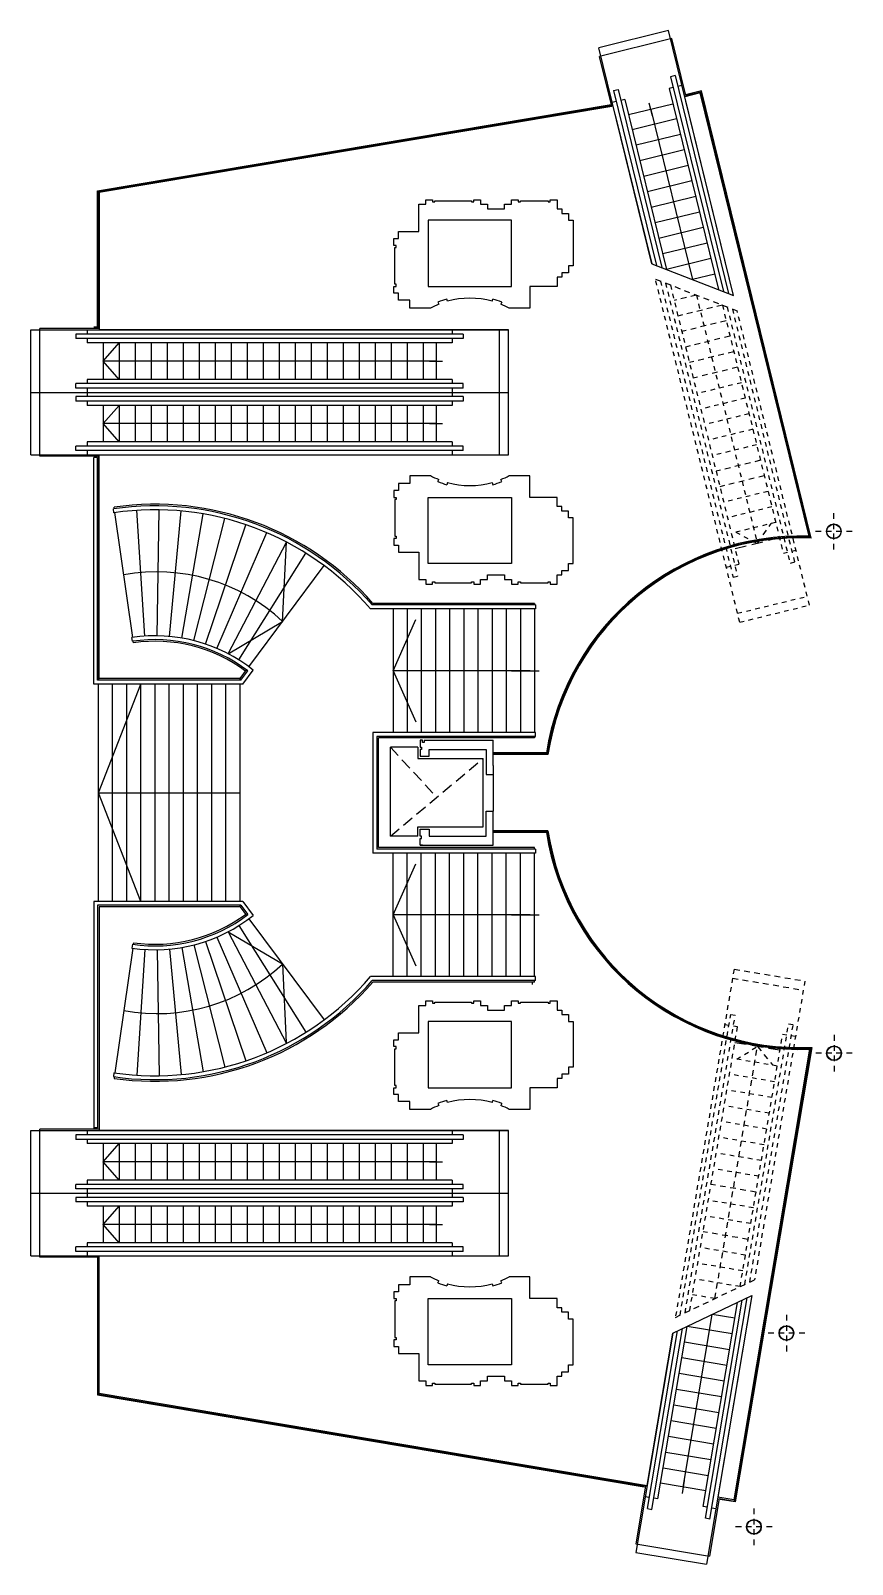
# Model space of a CAD drawing. Header units: metres. Extents: x -115 to 125, y -166 to 0.
# Drawn here: x -38.43 to -20.45, y -101.11 to -67.52 of the extents above; entities that cross this region are included whole.
import ezdxf

# ---------------------------------------------------------------- set-up
doc = ezdxf.new("R2010")
doc.units = ezdxf.units.M
doc.linetypes.add('HIDDEN', pattern=[0.375, 0.25, -0.125])
doc.linetypes.add('HIDDEN2', pattern=[0.1875, 0.125, -0.0625])
for name, color, linetype in [('01', 1, 'CONTINUOUS'), ('015', 15, 'CONTINUOUS'), ('02', 2, 'CONTINUOUS'), ('BARANDA', 1, 'CONTINUOUS'), ('EDIFICIOS', 4, 'CONTINUOUS'), ('ESCALERA', 4, 'CONTINUOUS')]:
    doc.layers.add(name, color=color, linetype=linetype)

msp = doc.modelspace()

# ---------------------------------------------------------------- linework, layer by layer
at = {"layer": '01', "color": 8, "linetype": 'HIDDEN2', "ltscale": 0.3}
for p, q in [((-22.911, -80.473), (-24.754, -72.961)), ((-24.648, -73.002), (-23.057, -79.49)), ((-24.535, -73.046), (-22.96, -79.466)), ((-24.429, -73.087), (-22.929, -79.206)), ((-23.86, -73.308), (-22.526, -78.747)), ((-23.291, -73.529), (-21.957, -78.968)), ((-23.186, -73.57), (-21.809, -79.184)), ((-23.072, -73.614), (-21.712, -79.16)), ((-21.386, -80.099), (-22.967, -73.655)), ((-22.874, -75.228), (-23.846, -75.467)), ((-22.791, -75.568), (-23.762, -75.807)), ((-22.708, -75.908), (-23.679, -76.147)), ((-22.624, -76.248), (-23.596, -76.486)), ((-22.541, -76.588), (-23.512, -76.826)), ((-22.291, -77.608), (-23.262, -77.846)), ((-22.208, -77.948), (-23.179, -78.186)), ((-22.124, -78.288), (-23.095, -78.526)), ((-22.998, -78.502), (-22.526, -78.747)), ((-22.959, -80.279), (-21.434, -79.905)), ((-22.911, -80.473), (-21.386, -80.099)), ((-23.036, -88.073), (-24.319, -95.7)), ((-21.487, -88.333), (-22.589, -94.877)), ((-24.217, -95.651), (-23.109, -89.064)), ((-24.107, -95.599), (-23.01, -89.081)), ((-24.005, -95.551), (-22.96, -89.338)), ((-22.801, -94.978), (-21.842, -89.278)), ((-22.691, -94.925), (-21.743, -89.294)), ((-22.903, -95.026), (-21.973, -89.504)), ((-22.977, -90.045), (-22.525, -89.766)), ((-22.09, -90.194), (-23.076, -90.028)), ((-22.148, -90.539), (-23.134, -90.373)), ((-22.206, -90.884), (-23.192, -90.718)), ((-22.264, -91.23), (-23.25, -91.064)), ((-22.322, -91.575), (-23.308, -91.409)), ((-22.38, -91.92), (-23.366, -91.754)), ((-22.438, -92.265), (-23.424, -92.099)), ((-22.496, -92.61), (-23.482, -92.444)), ((-22.612, -93.3), (-23.599, -93.135)), ((-22.671, -93.646), (-23.657, -93.48)), ((-22.787, -94.336), (-23.773, -94.17)), ((-22.845, -94.681), (-23.831, -94.515)), ((-22.903, -95.026), (-23.889, -94.86)), ((-23.454, -95.288), (-23.947, -95.205))]:
    msp.add_line(p, q, dxfattribs=at)
at = {"layer": '01', "color": 8, "linetype": 'HIDDEN2'}
for p, q in [((-24.754, -72.961), (-22.967, -73.655)), ((-23.86, -73.308), (-24.346, -73.427)), ((-23.291, -73.529), (-24.263, -73.767)), ((-23.208, -73.869), (-24.179, -74.107)), ((-23.125, -74.209), (-24.096, -74.447)), ((-23.041, -74.549), (-24.012, -74.787)), ((-22.958, -74.889), (-23.929, -75.127)), ((-22.458, -76.928), (-23.429, -77.166)), ((-22.374, -77.268), (-23.345, -77.506)), ((-20.852, -78.884), (-20.852, -78.084)), ((-22.526, -78.747), (-22.221, -78.312)), ((-20.452, -78.484), (-21.252, -78.484)), ((-21.681, -78.9), (-21.77, -78.922)), ((-23.116, -79.252), (-23.205, -79.274)), ((-22.929, -79.206), (-23.018, -79.228)), ((-21.868, -78.946), (-21.957, -78.968)), ((-21.712, -79.16), (-21.809, -79.184)), ((-23.057, -79.49), (-22.96, -79.466)), ((-23.069, -88.27), (-21.521, -88.531)), ((-23.036, -88.073), (-21.487, -88.333)), ((-23.149, -89.306), (-23.241, -89.291)), ((-23.109, -89.064), (-23.01, -89.081)), ((-22.96, -89.338), (-23.051, -89.323)), ((-21.743, -89.294), (-21.842, -89.278)), ((-21.882, -89.519), (-21.973, -89.504)), ((-21.692, -89.551), (-21.784, -89.536)), ((-20.848, -89.514), (-20.848, -90.314)), ((-23.454, -95.288), (-22.525, -89.766)), ((-22.525, -89.766), (-22.188, -90.178)), ((-20.448, -89.914), (-21.248, -89.914)), ((-22.554, -92.955), (-23.54, -92.789)), ((-22.729, -93.991), (-23.715, -93.825)), ((-24.319, -95.7), (-22.589, -94.877)), ((-21.889, -95.644), (-21.889, -96.444)), ((-21.489, -96.044), (-22.289, -96.044)), ((-22.601, -99.888), (-22.601, -100.688)), ((-22.201, -100.288), (-23.001, -100.288))]:
    msp.add_line(p, q, dxfattribs=at)
at = {"layer": '01', "color": 8, "linetype": 'HIDDEN'}
for p, q in [((-22.041, -78.628), (-23.012, -78.866)), ((-30.557, -83.209), (-29.542, -84.309)), ((-30.557, -85.159), (-28.528, -83.459)), ((-22.032, -89.849), (-23.018, -89.683))]:
    msp.add_line(p, q, dxfattribs=at)
at = {"layer": '01', "color": 8}
for p, q in [((-29.957, -83.209), (-30.557, -83.209)), ((-30.557, -85.159), (-30.557, -83.209)), ((-29.957, -83.209), (-29.957, -83.459)), ((-29.957, -83.459), (-28.667, -83.459)), ((-29.907, -83.459), (-28.528, -83.459)), ((-28.528, -84.959), (-28.528, -83.459)), ((-28.307, -83.809), (-28.307, -84.609)), ((-29.957, -84.959), (-28.528, -84.959)), ((-29.957, -85.159), (-29.957, -84.959)), ((-29.957, -85.159), (-30.557, -85.159)), ((-36.964, -94.379), (-36.964, -97.394)), ((-36.946, -94.379), (-36.946, -97.379)), ((-22.647, -95.222), (-23.638, -101.108)), ((-24.377, -96.045), (-25.186, -100.848)), ((-24.97, -99.395), (-25.182, -100.658)), ((-23.362, -99.666), (-23.575, -100.929)), ((-23.362, -99.666), (-23.027, -99.722)), ((-23.012, -99.742), (-23.338, -99.688)), ((-25.182, -100.658), (-23.575, -100.929)), ((-25.186, -100.848), (-23.638, -101.108))]:
    msp.add_line(p, q, dxfattribs=at)
at = {"layer": '01', "color": 8, "linetype": 'Continuous'}
for p, q in [((-27.399, -82.974), (-27.399, -83.009)), ((-27.499, -86.883), (-30.499, -86.883)), ((-27.903, -86.883), (-27.303, -86.883)), ((-27.449, -88.406), (-27.449, -88.356))]:
    msp.add_line(p, q, dxfattribs=at)
at = {"layer": '015', "color": 8}
for p, q in [((-36.964, -74.011), (-37.049, -74.011)), ((-36.964, -91.551), (-37.049, -91.551)), ((-22.647, -95.222), (-23.389, -99.641)), ((-24.939, -99.38), (-24.377, -96.045))]:
    msp.add_line(p, q, dxfattribs=at)
at = {"layer": '02', "color": 8}
for p, q in [((-24.837, -72.621), (-23.05, -73.315)), ((-29.857, -83.059), (-29.907, -83.059)), ((-29.907, -83.059), (-29.907, -83.209)), ((-29.907, -83.209), (-29.877, -83.209)), ((-29.877, -83.259), (-29.907, -83.259)), ((-29.907, -83.259), (-29.907, -83.409)), ((-29.877, -83.209), (-29.877, -83.259)), ((-29.857, -83.109), (-29.857, -83.059)), ((-29.817, -83.109), (-29.857, -83.109)), ((-29.817, -83.059), (-28.307, -83.059)), ((-29.817, -83.059), (-29.817, -83.109)), ((-29.708, -83.259), (-28.457, -83.259)), ((-29.708, -83.409), (-29.708, -83.259)), ((-28.457, -83.259), (-28.457, -83.609)), ((-28.307, -83.609), (-28.307, -83.059)), ((-29.907, -83.409), (-29.708, -83.409)), ((-28.457, -83.609), (-28.457, -83.809)), ((-28.307, -83.609), (-28.307, -83.809)), ((-28.457, -83.809), (-28.307, -83.809)), ((-28.457, -84.609), (-28.307, -84.609)), ((-28.457, -85.159), (-28.457, -84.609)), ((-28.307, -85.359), (-28.307, -84.609)), ((-29.907, -85.159), (-29.907, -85.009)), ((-29.907, -85.009), (-29.708, -85.009)), ((-29.877, -85.159), (-29.907, -85.159)), ((-29.907, -85.359), (-29.907, -85.209)), ((-29.907, -85.209), (-29.877, -85.209)), ((-29.877, -85.209), (-29.877, -85.159)), ((-29.708, -85.009), (-29.708, -85.109)), ((-29.708, -85.109), (-29.708, -85.159)), ((-29.708, -85.159), (-28.457, -85.159)), ((-29.907, -85.359), (-28.307, -85.359)), ((-29.857, -85.359), (-29.907, -85.359))]:
    msp.add_line(p, q, dxfattribs=at)
at = {"layer": '02', "color": 8, "linetype": 'Continuous'}
for p, q in [((-36.946, -76.839), (-36.946, -81.709)), ((-36.926, -81.709), (-36.926, -76.809)), ((-27.399, -80.061), (-27.399, -80.096)), ((-36.177, -80.923), (-36.182, -80.889)), ((-33.846, -81.709), (-33.704, -81.518)), ((-36.946, -81.694), (-36.946, -81.744)), ((-36.946, -81.744), (-36.946, -81.709)), ((-36.946, -86.589), (-36.946, -81.829)), ((-33.846, -81.709), (-36.926, -81.709)), ((-33.846, -81.709), (-33.846, -81.744)), ((-33.846, -81.744), (-33.846, -81.709)), ((-36.926, -86.709), (-36.926, -91.609)), ((-33.846, -86.709), (-36.926, -86.709)), ((-33.846, -86.709), (-33.846, -86.674)), ((-33.846, -86.709), (-33.704, -86.9)), ((-36.177, -87.494), (-36.182, -87.529)), ((-27.399, -88.356), (-27.399, -88.321)), ((-36.598, -90.429), (-36.603, -90.464))]:
    msp.add_line(p, q, dxfattribs=at)
at = {"layer": '02', "color": 8}
for centre, radius in [((-20.852, -78.484), 0.162), ((-20.852, -78.484), 0.155), ((-20.848, -89.914), 0.162), ((-20.848, -89.914), 0.155), ((-21.889, -96.044), 0.162), ((-21.889, -96.044), 0.155), ((-22.601, -100.288), 0.162), ((-22.601, -100.288), 0.155)]:
    msp.add_circle(centre, radius, dxfattribs=at)
at = {"layer": '02', "color": 8, "linetype": 'Continuous'}
for start, end in [(53.3508, 98.1587), (-98.1587, -53.3508)]:
    msp.add_arc((-35.706, -84.209), 3.319, start, end, dxfattribs=at)
at = {"layer": 'BARANDA', "color": 8, "linetype": 'Continuous'}
for p, q in [((-23.748, -68.834), (-24.096, -68.919)), ((-24.091, -68.936), (-23.761, -68.855)), ((-23.761, -68.855), (-21.368, -78.613)), ((-21.345, -78.632), (-23.748, -68.834)), ((-36.964, -71.023), (-25.722, -69.131)), ((-36.946, -71.038), (-25.718, -69.149)), ((-36.964, -74.011), (-36.964, -71.023)), ((-36.946, -74.039), (-36.946, -71.038)), ((-37.049, -81.829), (-37.049, -76.866)), ((-36.964, -76.866), (-37.049, -76.866)), ((-36.964, -81.744), (-36.964, -76.866)), ((-36.606, -78.075), (-36.618, -77.991)), ((-27.379, -80.181), (-30.994, -80.181)), ((-27.379, -80.096), (-30.955, -80.096)), ((-27.379, -80.096), (-27.379, -80.181)), ((-36.202, -80.892), (-36.214, -80.807)), ((-33.828, -81.744), (-33.676, -81.539)), ((-33.786, -81.829), (-33.558, -81.523)), ((-33.786, -81.829), (-37.049, -81.829)), ((-33.828, -81.744), (-36.964, -81.744)), ((-30.939, -82.889), (-30.939, -85.529)), ((-27.379, -82.889), (-30.939, -82.889)), ((-27.379, -82.974), (-27.379, -82.889)), ((-30.854, -82.974), (-30.854, -85.444)), ((-27.379, -82.974), (-30.854, -82.974)), ((-27.124, -83.356), (-28.307, -83.356)), ((-27.109, -83.374), (-28.307, -83.374)), ((-27.109, -85.044), (-28.307, -85.044)), ((-27.124, -85.062), (-28.307, -85.062)), ((-27.379, -85.529), (-30.939, -85.529)), ((-27.379, -85.444), (-30.854, -85.444)), ((-27.399, -88.236), (-27.399, -85.529)), ((-27.379, -85.444), (-27.379, -85.529)), ((-37.049, -86.589), (-37.049, -91.579)), ((-33.786, -86.589), (-37.049, -86.589)), ((-33.786, -86.589), (-33.558, -86.895)), ((-36.964, -86.674), (-36.964, -91.551)), ((-33.828, -86.674), (-36.964, -86.674)), ((-33.828, -86.674), (-33.676, -86.879)), ((-36.202, -87.526), (-36.214, -87.61)), ((-27.379, -88.236), (-30.994, -88.236)), ((-27.379, -88.321), (-30.955, -88.321)), ((-27.379, -88.321), (-27.379, -88.236)), ((-23.027, -99.722), (-21.358, -89.804)), ((-21.337, -89.785), (-23.012, -99.742)), ((-36.606, -90.342), (-36.618, -90.426)), ((-36.964, -97.394), (-25, -99.408)), ((-36.946, -97.379), (-24.97, -99.395))]:
    msp.add_line(p, q, dxfattribs=at)
for centre, radius, start, end in [((-35.706, -84.209), 6.284, 40.8764, 98.3411), ((-35.706, -84.209), 6.199, 40.5184, 98.3436), ((-21.589, -84.209), 5.6, 87.7339, 171.2407), ((-21.589, -84.209), 5.582, 87.4909, 171.3974), ((-35.706, -84.209), 3.439, 51.3511, 98.4919), ((-35.706, -84.209), 3.354, 52.7527, 98.5004), ((-21.589, -84.209), 5.6, -171.2407, -87.6302), ((-21.589, -84.209), 5.582, -171.3974, -87.4047), ((-35.706, -84.209), 3.439, -98.4919, -51.3511), ((-35.706, -84.209), 3.354, -98.5004, -52.7527), ((-35.706, -84.209), 6.284, -98.3411, -40.8764), ((-35.706, -84.209), 6.199, -98.3436, -40.5184)]:
    msp.add_arc(centre, radius, start, end, dxfattribs=at)
at = {"layer": 'EDIFICIOS', "color": 8}
for p, q in [((-36.926, -71.055), (-25.713, -69.168)), ((-23.776, -68.879), (-24.116, -68.963)), ((-21.394, -78.592), (-23.776, -68.879)), ((-36.926, -71.055), (-36.926, -74.069)), ((-29.932, -71.319), (-29.782, -71.319)), ((-29.932, -71.919), (-29.932, -71.319)), ((-29.782, -71.219), (-29.632, -71.219)), ((-29.782, -71.319), (-29.782, -71.219)), ((-29.632, -71.219), (-29.632, -71.269)), ((-29.632, -71.269), (-29.582, -71.269)), ((-29.582, -71.269), (-29.582, -71.244)), ((-29.582, -71.244), (-28.782, -71.244)), ((-28.782, -71.244), (-28.782, -71.269)), ((-28.782, -71.269), (-28.732, -71.269)), ((-28.732, -71.219), (-28.582, -71.219)), ((-28.732, -71.269), (-28.732, -71.219)), ((-28.582, -71.219), (-28.582, -71.319)), ((-28.582, -71.319), (-28.432, -71.319)), ((-28.432, -71.319), (-28.432, -71.419)), ((-28.432, -71.419), (-28.057, -71.419)), ((-28.057, -71.419), (-28.057, -71.319)), ((-28.057, -71.319), (-27.907, -71.319)), ((-27.907, -71.219), (-27.757, -71.219)), ((-27.907, -71.319), (-27.907, -71.219)), ((-27.757, -71.219), (-27.757, -71.269)), ((-27.757, -71.269), (-27.707, -71.269)), ((-27.707, -71.244), (-27.107, -71.244)), ((-27.707, -71.269), (-27.707, -71.244)), ((-27.107, -71.244), (-27.107, -71.269)), ((-27.107, -71.269), (-27.057, -71.269)), ((-27.057, -71.219), (-26.907, -71.219)), ((-27.057, -71.269), (-27.057, -71.219)), ((-26.907, -71.219), (-26.907, -71.419)), ((-26.907, -71.219), (-26.907, -71.419)), ((-26.907, -71.419), (-26.807, -71.419)), ((-26.907, -71.419), (-26.807, -71.419)), ((-26.807, -71.419), (-26.807, -71.519)), ((-26.807, -71.419), (-26.807, -71.519)), ((-26.807, -71.519), (-26.657, -71.519)), ((-26.807, -71.519), (-26.657, -71.519)), ((-26.657, -71.519), (-26.657, -71.669)), ((-26.657, -71.519), (-26.657, -71.669)), ((-27.907, -71.669), (-29.732, -71.669)), ((-29.732, -71.669), (-29.732, -73.119)), ((-27.907, -73.119), (-27.907, -71.669)), ((-26.657, -71.669), (-26.557, -71.669)), ((-26.657, -71.669), (-26.557, -71.669)), ((-26.557, -71.669), (-26.557, -72.669)), ((-26.557, -71.669), (-26.557, -72.669)), ((-30.482, -72.069), (-30.382, -72.069)), ((-30.482, -72.219), (-30.482, -72.069)), ((-30.432, -72.219), (-30.482, -72.219)), ((-30.432, -72.269), (-30.432, -72.219)), ((-30.382, -71.919), (-29.932, -71.919)), ((-30.382, -72.069), (-30.382, -71.919)), ((-30.457, -73.069), (-30.457, -72.269)), ((-30.457, -72.269), (-30.432, -72.269)), ((-26.657, -72.819), (-26.807, -72.819)), ((-26.657, -72.819), (-26.807, -72.819)), ((-26.807, -72.819), (-26.807, -72.919)), ((-26.807, -72.819), (-26.807, -72.919)), ((-26.657, -72.669), (-26.657, -72.819)), ((-26.657, -72.669), (-26.657, -72.819)), ((-26.557, -72.669), (-26.657, -72.669)), ((-26.557, -72.669), (-26.657, -72.669)), ((-30.482, -73.119), (-30.432, -73.119)), ((-30.482, -73.269), (-30.482, -73.119)), ((-30.432, -73.069), (-30.457, -73.069)), ((-30.432, -73.119), (-30.432, -73.069)), ((-29.732, -73.119), (-27.907, -73.119)), ((-27.507, -73.119), (-27.507, -73.594)), ((-26.907, -73.119), (-27.507, -73.119)), ((-26.907, -73.119), (-27.507, -73.119)), ((-26.907, -72.919), (-26.907, -73.119)), ((-26.907, -72.919), (-26.907, -73.119)), ((-26.807, -72.919), (-26.907, -72.919)), ((-26.807, -72.919), (-26.907, -72.919)), ((-30.382, -73.269), (-30.482, -73.269)), ((-30.382, -73.419), (-30.382, -73.269)), ((-30.127, -73.419), (-30.382, -73.419)), ((-30.127, -73.594), (-30.127, -73.419)), ((-29.515, -73.462), (-29.496, -73.509)), ((-29.306, -73.444), (-29.32, -73.396)), ((-28.328, -73.444), (-28.314, -73.396)), ((-28.119, -73.462), (-28.138, -73.509)), ((-29.677, -73.594), (-30.127, -73.594)), ((-27.507, -73.594), (-27.957, -73.594)), ((-30.382, -77.589), (-30.482, -77.589)), ((-30.482, -77.589), (-30.482, -77.739)), ((-30.127, -77.439), (-30.382, -77.439)), ((-30.382, -77.439), (-30.382, -77.589)), ((-30.127, -77.264), (-30.127, -77.439)), ((-29.677, -77.264), (-30.127, -77.264)), ((-29.515, -77.395), (-29.496, -77.349)), ((-29.306, -77.413), (-29.32, -77.461)), ((-28.328, -77.413), (-28.314, -77.461)), ((-28.119, -77.395), (-28.138, -77.349)), ((-27.507, -77.264), (-27.957, -77.264)), ((-27.507, -77.739), (-27.507, -77.264)), ((-30.482, -77.739), (-30.432, -77.739)), ((-30.432, -77.789), (-30.457, -77.789)), ((-30.457, -77.789), (-30.457, -78.589)), ((-30.432, -77.739), (-30.432, -77.789)), ((-29.732, -79.189), (-29.732, -77.739)), ((-29.732, -77.739), (-27.907, -77.739)), ((-27.907, -77.739), (-27.907, -79.189)), ((-26.907, -77.739), (-27.507, -77.739)), ((-26.907, -77.739), (-27.507, -77.739)), ((-26.907, -77.939), (-26.907, -77.739)), ((-26.907, -77.939), (-26.907, -77.739)), ((-36.598, -77.988), (-36.603, -77.954)), ((-36.194, -80.805), (-36.586, -78.072)), ((-26.807, -77.939), (-26.907, -77.939)), ((-26.807, -77.939), (-26.907, -77.939)), ((-26.807, -78.039), (-26.807, -77.939)), ((-26.807, -78.039), (-26.807, -77.939)), ((-26.657, -78.039), (-26.807, -78.039)), ((-26.657, -78.039), (-26.807, -78.039)), ((-26.657, -78.189), (-26.657, -78.039)), ((-26.657, -78.189), (-26.657, -78.039)), ((-26.557, -78.189), (-26.657, -78.189)), ((-26.557, -78.189), (-26.657, -78.189)), ((-26.557, -79.189), (-26.557, -78.189)), ((-26.557, -79.189), (-26.557, -78.189)), ((-30.457, -78.589), (-30.432, -78.589)), ((-30.432, -78.589), (-30.432, -78.639)), ((-30.432, -78.639), (-30.482, -78.639)), ((-30.482, -78.639), (-30.482, -78.789)), ((-30.482, -78.789), (-30.382, -78.789)), ((-30.382, -78.789), (-30.382, -78.939)), ((-30.382, -78.939), (-29.932, -78.939)), ((-29.932, -78.939), (-29.932, -79.539)), ((-27.907, -79.189), (-29.732, -79.189)), ((-26.657, -79.339), (-26.657, -79.189)), ((-26.657, -79.339), (-26.657, -79.189)), ((-26.657, -79.189), (-26.557, -79.189)), ((-26.657, -79.189), (-26.557, -79.189)), ((-29.932, -79.539), (-29.782, -79.539)), ((-29.782, -79.539), (-29.782, -79.639)), ((-29.632, -79.589), (-29.582, -79.589)), ((-29.632, -79.639), (-29.632, -79.589)), ((-29.582, -79.589), (-29.582, -79.614)), ((-28.782, -79.614), (-28.782, -79.589)), ((-28.782, -79.589), (-28.732, -79.589)), ((-28.732, -79.589), (-28.732, -79.639)), ((-28.582, -79.639), (-28.582, -79.539)), ((-28.582, -79.539), (-28.432, -79.539)), ((-28.432, -79.539), (-28.432, -79.439)), ((-28.432, -79.439), (-28.057, -79.439)), ((-28.057, -79.439), (-28.057, -79.539)), ((-28.057, -79.539), (-27.907, -79.539)), ((-27.907, -79.539), (-27.907, -79.639)), ((-27.757, -79.589), (-27.707, -79.589)), ((-27.757, -79.639), (-27.757, -79.589)), ((-27.707, -79.589), (-27.707, -79.614)), ((-27.107, -79.589), (-27.057, -79.589)), ((-27.107, -79.614), (-27.107, -79.589)), ((-27.057, -79.589), (-27.057, -79.639)), ((-26.907, -79.439), (-26.807, -79.439)), ((-26.907, -79.439), (-26.807, -79.439)), ((-26.907, -79.639), (-26.907, -79.439)), ((-26.907, -79.639), (-26.907, -79.439)), ((-26.807, -79.339), (-26.657, -79.339)), ((-26.807, -79.339), (-26.657, -79.339)), ((-26.807, -79.439), (-26.807, -79.339)), ((-26.807, -79.439), (-26.807, -79.339)), ((-29.782, -79.639), (-29.632, -79.639)), ((-29.582, -79.614), (-28.782, -79.614)), ((-28.732, -79.639), (-28.582, -79.639)), ((-27.907, -79.639), (-27.757, -79.639)), ((-27.707, -79.614), (-27.107, -79.614)), ((-27.057, -79.639), (-26.907, -79.639)), ((-27.399, -80.061), (-30.939, -80.061)), ((-30.819, -85.409), (-30.819, -83.009)), ((-27.399, -83.009), (-30.819, -83.009)), ((-28.753, -83.009), (-30.819, -83.009)), ((-27.141, -83.336), (-28.307, -83.336)), ((-27.141, -85.082), (-28.307, -85.082)), ((-27.399, -85.409), (-30.819, -85.409)), ((-27.399, -85.444), (-27.399, -85.409)), ((-36.194, -87.613), (-36.586, -90.345)), ((-27.399, -88.356), (-30.939, -88.356)), ((-29.932, -88.869), (-29.782, -88.869)), ((-29.932, -89.469), (-29.932, -88.869)), ((-29.782, -88.869), (-29.782, -88.769)), ((-29.782, -88.769), (-29.632, -88.769)), ((-29.632, -88.769), (-29.632, -88.819)), ((-29.632, -88.819), (-29.582, -88.819)), ((-29.582, -88.794), (-28.782, -88.794)), ((-29.582, -88.819), (-29.582, -88.794)), ((-28.782, -88.794), (-28.782, -88.819)), ((-28.782, -88.819), (-28.732, -88.819)), ((-28.732, -88.819), (-28.732, -88.769)), ((-28.732, -88.769), (-28.582, -88.769)), ((-28.582, -88.769), (-28.582, -88.869)), ((-28.582, -88.869), (-28.432, -88.869)), ((-28.432, -88.869), (-28.432, -88.969)), ((-28.432, -88.969), (-28.057, -88.969)), ((-28.057, -88.869), (-27.907, -88.869)), ((-28.057, -88.969), (-28.057, -88.869)), ((-27.907, -88.869), (-27.907, -88.769)), ((-27.907, -88.769), (-27.757, -88.769)), ((-27.757, -88.769), (-27.757, -88.819)), ((-27.757, -88.819), (-27.707, -88.819)), ((-27.707, -88.819), (-27.707, -88.794)), ((-27.707, -88.794), (-27.107, -88.794)), ((-27.107, -88.794), (-27.107, -88.819)), ((-27.107, -88.819), (-27.057, -88.819)), ((-27.057, -88.819), (-27.057, -88.769)), ((-27.057, -88.769), (-26.907, -88.769)), ((-26.907, -88.769), (-26.907, -88.969)), ((-26.907, -88.769), (-26.907, -88.969)), ((-26.907, -88.969), (-26.807, -88.969)), ((-26.907, -88.969), (-26.807, -88.969)), ((-26.807, -88.969), (-26.807, -89.069)), ((-26.807, -88.969), (-26.807, -89.069)), ((-27.907, -89.219), (-29.732, -89.219)), ((-29.732, -89.219), (-29.732, -90.669)), ((-27.907, -90.669), (-27.907, -89.219)), ((-26.807, -89.069), (-26.657, -89.069)), ((-26.807, -89.069), (-26.657, -89.069)), ((-26.657, -89.069), (-26.657, -89.219)), ((-26.657, -89.069), (-26.657, -89.219)), ((-26.657, -89.219), (-26.557, -89.219)), ((-26.657, -89.219), (-26.557, -89.219)), ((-26.557, -89.219), (-26.557, -90.219)), ((-26.557, -89.219), (-26.557, -90.219)), ((-30.482, -89.769), (-30.482, -89.619)), ((-30.482, -89.619), (-30.382, -89.619)), ((-30.382, -89.619), (-30.382, -89.469)), ((-30.382, -89.469), (-29.932, -89.469)), ((-30.432, -89.769), (-30.482, -89.769)), ((-30.457, -89.819), (-30.432, -89.819)), ((-30.457, -90.619), (-30.457, -89.819)), ((-30.432, -89.819), (-30.432, -89.769)), ((-21.382, -89.825), (-23.043, -99.699)), ((-26.557, -90.219), (-26.657, -90.219)), ((-26.557, -90.219), (-26.657, -90.219)), ((-26.657, -90.219), (-26.657, -90.369)), ((-26.657, -90.219), (-26.657, -90.369)), ((-30.482, -90.819), (-30.482, -90.669)), ((-30.482, -90.669), (-30.432, -90.669)), ((-30.432, -90.619), (-30.457, -90.619)), ((-30.432, -90.669), (-30.432, -90.619)), ((-29.732, -90.669), (-27.907, -90.669)), ((-27.507, -90.669), (-27.507, -91.144)), ((-26.907, -90.669), (-27.507, -90.669)), ((-26.907, -90.669), (-27.507, -90.669)), ((-26.807, -90.469), (-26.907, -90.469)), ((-26.807, -90.469), (-26.907, -90.469)), ((-26.907, -90.469), (-26.907, -90.669)), ((-26.907, -90.469), (-26.907, -90.669)), ((-26.657, -90.369), (-26.807, -90.369)), ((-26.807, -90.369), (-26.807, -90.469)), ((-26.657, -90.369), (-26.807, -90.369)), ((-26.807, -90.369), (-26.807, -90.469)), ((-30.382, -90.819), (-30.482, -90.819)), ((-30.382, -90.969), (-30.382, -90.819)), ((-30.127, -90.969), (-30.382, -90.969)), ((-30.127, -91.144), (-30.127, -90.969)), ((-29.515, -91.012), (-29.496, -91.059)), ((-29.306, -90.994), (-29.32, -90.946)), ((-28.328, -90.994), (-28.314, -90.946)), ((-28.119, -91.012), (-28.138, -91.059)), ((-29.677, -91.144), (-30.127, -91.144)), ((-27.507, -91.144), (-27.957, -91.144)), ((-36.926, -97.362), (-36.926, -94.349)), ((-30.382, -94.989), (-30.382, -95.139)), ((-30.127, -94.989), (-30.382, -94.989)), ((-30.127, -94.814), (-30.127, -94.989)), ((-29.677, -94.814), (-30.127, -94.814)), ((-29.515, -94.945), (-29.496, -94.899)), ((-29.306, -94.963), (-29.32, -95.011)), ((-28.328, -94.963), (-28.314, -95.011)), ((-28.119, -94.945), (-28.138, -94.899)), ((-27.507, -94.814), (-27.957, -94.814)), ((-27.507, -95.289), (-27.507, -94.814)), ((-30.482, -95.139), (-30.482, -95.289)), ((-30.382, -95.139), (-30.482, -95.139)), ((-30.482, -95.289), (-30.432, -95.289)), ((-30.457, -95.339), (-30.457, -96.139)), ((-30.432, -95.339), (-30.457, -95.339)), ((-30.432, -95.289), (-30.432, -95.339)), ((-29.732, -96.739), (-29.732, -95.289)), ((-29.732, -95.289), (-27.907, -95.289)), ((-27.907, -95.289), (-27.907, -96.739)), ((-26.907, -95.289), (-27.507, -95.289)), ((-26.907, -95.289), (-27.507, -95.289)), ((-26.907, -95.489), (-26.907, -95.289)), ((-26.907, -95.489), (-26.907, -95.289)), ((-26.807, -95.489), (-26.907, -95.489)), ((-26.807, -95.489), (-26.907, -95.489)), ((-26.807, -95.589), (-26.807, -95.489)), ((-26.807, -95.589), (-26.807, -95.489)), ((-26.657, -95.589), (-26.807, -95.589)), ((-26.657, -95.589), (-26.807, -95.589)), ((-26.657, -95.739), (-26.657, -95.589)), ((-26.657, -95.739), (-26.657, -95.589)), ((-26.557, -95.739), (-26.657, -95.739)), ((-26.557, -95.739), (-26.657, -95.739)), ((-26.557, -96.739), (-26.557, -95.739)), ((-26.557, -96.739), (-26.557, -95.739)), ((-30.482, -96.189), (-30.482, -96.339)), ((-30.432, -96.189), (-30.482, -96.189)), ((-30.482, -96.339), (-30.382, -96.339)), ((-30.457, -96.139), (-30.432, -96.139)), ((-30.432, -96.139), (-30.432, -96.189)), ((-30.382, -96.339), (-30.382, -96.489)), ((-30.382, -96.489), (-29.932, -96.489)), ((-29.932, -96.489), (-29.932, -97.089)), ((-27.907, -96.739), (-29.732, -96.739)), ((-26.657, -96.889), (-26.657, -96.739)), ((-26.657, -96.889), (-26.657, -96.739)), ((-26.657, -96.739), (-26.557, -96.739)), ((-26.657, -96.739), (-26.557, -96.739)), ((-28.432, -96.989), (-28.057, -96.989)), ((-28.432, -97.089), (-28.432, -96.989)), ((-28.057, -96.989), (-28.057, -97.089)), ((-26.907, -97.189), (-26.907, -96.989)), ((-26.907, -97.189), (-26.907, -96.989)), ((-26.907, -96.989), (-26.807, -96.989)), ((-26.907, -96.989), (-26.807, -96.989)), ((-26.807, -96.889), (-26.657, -96.889)), ((-26.807, -96.989), (-26.807, -96.889)), ((-26.807, -96.889), (-26.657, -96.889)), ((-26.807, -96.989), (-26.807, -96.889)), ((-36.926, -97.362), (-24.939, -99.38)), ((-29.932, -97.089), (-29.782, -97.089)), ((-29.782, -97.089), (-29.782, -97.189)), ((-29.782, -97.189), (-29.632, -97.189)), ((-29.632, -97.189), (-29.632, -97.139)), ((-29.632, -97.139), (-29.582, -97.139)), ((-29.582, -97.139), (-29.582, -97.164)), ((-29.582, -97.164), (-28.782, -97.164)), ((-28.782, -97.139), (-28.732, -97.139)), ((-28.782, -97.164), (-28.782, -97.139)), ((-28.732, -97.139), (-28.732, -97.189)), ((-28.732, -97.189), (-28.582, -97.189)), ((-28.582, -97.089), (-28.432, -97.089)), ((-28.582, -97.189), (-28.582, -97.089)), ((-28.057, -97.089), (-27.907, -97.089)), ((-27.907, -97.089), (-27.907, -97.189)), ((-27.907, -97.189), (-27.757, -97.189)), ((-27.757, -97.189), (-27.757, -97.139)), ((-27.757, -97.139), (-27.707, -97.139)), ((-27.707, -97.139), (-27.707, -97.164)), ((-27.707, -97.164), (-27.107, -97.164)), ((-27.107, -97.164), (-27.107, -97.139)), ((-27.107, -97.139), (-27.057, -97.139)), ((-27.057, -97.139), (-27.057, -97.189)), ((-27.057, -97.189), (-26.907, -97.189)), ((-23.043, -99.699), (-23.389, -99.641))]:
    msp.add_line(p, q, dxfattribs=at)
for centre, radius, start, end in [((-28.817, -75.194), 1.817, 111.9386, 118.2577), ((-28.817, -75.194), 1.867, 105.6196, 111.9386), ((-28.817, -75.194), 1.817, 74.3804, 105.6196), ((-28.817, -75.194), 1.867, 68.0614, 74.3804), ((-28.817, -75.194), 1.817, 61.7423, 68.0614), ((-28.817, -75.663), 1.817, -118.2577, -111.9386), ((-28.817, -75.663), 1.867, -111.9386, -105.6196), ((-28.817, -75.663), 1.817, -105.6196, -74.3804), ((-28.817, -75.663), 1.867, -74.3804, -68.0614), ((-28.817, -75.663), 1.817, -68.0614, -61.7423), ((-35.706, -84.209), 6.319, 41.0217, 98.1587), ((-21.589, -84.209), 5.62, 88.0052, 171.0653), ((-21.589, -84.209), 5.62, -171.0653, -87.8822), ((-35.706, -84.209), 6.319, -98.1587, -41.0217), ((-28.817, -92.744), 1.867, 105.6196, 111.9386), ((-28.817, -92.744), 1.817, 74.3804, 105.6196), ((-28.817, -92.744), 1.867, 68.0614, 74.3804), ((-28.817, -92.744), 1.817, 111.9386, 118.2577), ((-28.817, -92.744), 1.817, 61.7423, 68.0614), ((-28.817, -93.213), 1.817, -118.2577, -111.9386), ((-28.817, -93.213), 1.867, -111.9386, -105.6196), ((-28.817, -93.213), 1.817, -105.6196, -74.3804), ((-28.817, -93.213), 1.867, -74.3804, -68.0614), ((-28.817, -93.213), 1.817, -68.0614, -61.7423)]:
    msp.add_arc(centre, radius, start, end, dxfattribs=at)
at = {"layer": 'ESCALERA', "color": 8}
for p, q in [((-24.472, -67.517), (-25.997, -67.891)), ((-23.05, -73.315), (-24.472, -67.517)), ((-24.397, -67.692), (-25.98, -68.08)), ((-24.091, -68.936), (-24.397, -67.692)), ((-24.837, -72.621), (-25.997, -67.891)), ((-25.713, -69.168), (-25.98, -68.08)), ((-24.326, -68.501), (-24.423, -68.525)), ((-24.423, -68.525), (-23.269, -73.23)), ((-24.326, -68.501), (-23.156, -73.274)), ((-25.671, -68.831), (-25.574, -68.807)), ((-25.671, -68.831), (-24.732, -72.662)), ((-25.574, -68.807), (-24.618, -72.706)), ((-24.365, -68.763), (-24.455, -68.785)), ((-24.455, -68.785), (-23.375, -73.189)), ((-24.178, -68.717), (-24.268, -68.739)), ((-25.613, -69.069), (-25.703, -69.091)), ((-25.426, -69.023), (-25.516, -69.045)), ((-25.426, -69.023), (-24.513, -72.747)), ((-24.372, -69.124), (-25.343, -69.363)), ((-24.823, -69.382), (-24.891, -69.105)), ((-23.05, -73.315), (-24.116, -68.963)), ((-25.642, -69.337), (-24.837, -72.621)), ((-24.292, -69.45), (-25.263, -69.688)), ((-24.857, -69.244), (-23.944, -72.968)), ((-24.208, -69.79), (-25.18, -70.028)), ((-24.125, -70.13), (-25.096, -70.368)), ((-24.042, -70.47), (-25.013, -70.708)), ((-23.958, -70.809), (-24.929, -71.048)), ((-23.875, -71.149), (-24.846, -71.388)), ((-23.792, -71.489), (-24.763, -71.727)), ((-23.708, -71.829), (-24.679, -72.067)), ((-23.625, -72.169), (-24.596, -72.407)), ((-23.541, -72.509), (-24.513, -72.747)), ((-24.837, -72.621), (-23.05, -73.315)), ((-23.458, -72.849), (-23.944, -72.968)), ((-38.427, -74.069), (-27.972, -74.069)), ((-38.427, -75.439), (-38.427, -74.069)), ((-38.227, -76.839), (-38.227, -74.039)), ((-36.946, -74.039), (-38.227, -74.039)), ((-38.227, -75.439), (-38.227, -74.069)), ((-28.962, -74.161), (-37.437, -74.161)), ((-37.437, -74.161), (-37.437, -74.261)), ((-37.192, -74.069), (-37.192, -74.161)), ((-27.972, -74.069), (-36.926, -74.069)), ((-29.207, -74.069), (-29.207, -74.161)), ((-28.962, -74.161), (-28.962, -74.261)), ((-28.172, -75.439), (-28.172, -74.069)), ((-27.972, -76.809), (-27.972, -74.069)), ((-27.972, -75.439), (-27.972, -74.069)), ((-28.962, -74.261), (-37.437, -74.261)), ((-37.192, -74.261), (-37.192, -74.354)), ((-29.207, -74.354), (-37.192, -74.354)), ((-36.842, -74.354), (-36.842, -75.154)), ((-36.842, -74.754), (-36.492, -74.354)), ((-36.492, -74.354), (-36.492, -75.154)), ((-36.142, -74.354), (-36.142, -75.154)), ((-35.792, -74.354), (-35.792, -75.154)), ((-35.442, -74.354), (-35.442, -75.154)), ((-35.092, -74.354), (-35.092, -75.154)), ((-34.742, -74.354), (-34.742, -75.154)), ((-34.392, -74.354), (-34.392, -75.154)), ((-34.042, -74.354), (-34.042, -75.154)), ((-33.692, -74.354), (-33.692, -75.154)), ((-33.342, -74.354), (-33.342, -75.154)), ((-32.992, -74.354), (-32.992, -75.154)), ((-32.642, -74.354), (-32.642, -75.154)), ((-32.292, -74.354), (-32.292, -75.154)), ((-31.942, -74.354), (-31.942, -75.154)), ((-31.592, -74.354), (-31.592, -75.154)), ((-31.242, -74.354), (-31.242, -75.154)), ((-30.892, -74.354), (-30.892, -75.154)), ((-30.542, -74.354), (-30.542, -75.154)), ((-30.192, -74.354), (-30.192, -75.154)), ((-29.842, -74.354), (-29.842, -75.154)), ((-29.557, -74.354), (-29.557, -75.154)), ((-29.207, -74.261), (-29.207, -74.354)), ((-29.557, -74.754), (-36.842, -74.754)), ((-36.492, -75.154), (-36.842, -74.754)), ((-29.7, -74.754), (-29.414, -74.754)), ((-29.207, -75.154), (-37.192, -75.154)), ((-37.192, -75.154), (-37.192, -75.246)), ((-29.207, -75.154), (-29.207, -75.246)), ((-38.427, -75.439), (-27.972, -75.439)), ((-38.427, -75.439), (-27.972, -75.439)), ((-38.427, -76.809), (-38.427, -75.439)), ((-38.227, -76.809), (-38.227, -75.439)), ((-28.962, -75.246), (-37.437, -75.246)), ((-37.437, -75.346), (-37.437, -75.246)), ((-28.962, -75.346), (-37.437, -75.346)), ((-28.962, -75.531), (-37.437, -75.531)), ((-37.437, -75.531), (-37.437, -75.631)), ((-37.192, -75.346), (-37.192, -75.439)), ((-37.192, -75.439), (-37.192, -75.531)), ((-29.207, -75.346), (-29.207, -75.439)), ((-29.207, -75.439), (-29.207, -75.531)), ((-28.962, -75.346), (-28.962, -75.246)), ((-28.962, -75.531), (-28.962, -75.631)), ((-28.172, -76.809), (-28.172, -75.439)), ((-27.972, -76.809), (-27.972, -75.439)), ((-28.962, -75.631), (-37.437, -75.631)), ((-37.192, -75.631), (-37.192, -75.724)), ((-29.207, -75.724), (-37.192, -75.724)), ((-36.842, -75.724), (-36.842, -76.524)), ((-36.842, -76.124), (-36.492, -75.724)), ((-36.492, -75.724), (-36.492, -76.524)), ((-36.142, -75.724), (-36.142, -76.524)), ((-35.792, -75.724), (-35.792, -76.524)), ((-35.442, -75.724), (-35.442, -76.524)), ((-35.092, -75.724), (-35.092, -76.524)), ((-34.742, -75.724), (-34.742, -76.524)), ((-34.392, -75.724), (-34.392, -76.524)), ((-34.042, -75.724), (-34.042, -76.524)), ((-33.692, -75.724), (-33.692, -76.524)), ((-33.342, -75.724), (-33.342, -76.524)), ((-32.992, -75.724), (-32.992, -76.524)), ((-32.642, -75.724), (-32.642, -76.524)), ((-32.292, -75.724), (-32.292, -76.524)), ((-31.942, -75.724), (-31.942, -76.524)), ((-31.592, -75.724), (-31.592, -76.524)), ((-31.242, -75.724), (-31.242, -76.524)), ((-30.892, -75.724), (-30.892, -76.524)), ((-30.542, -75.724), (-30.542, -76.524)), ((-30.192, -75.724), (-30.192, -76.524)), ((-29.842, -75.724), (-29.842, -76.524)), ((-29.557, -75.724), (-29.557, -76.524)), ((-29.207, -75.631), (-29.207, -75.724)), ((-29.557, -76.124), (-36.842, -76.124)), ((-36.492, -76.524), (-36.842, -76.124)), ((-29.7, -76.124), (-29.414, -76.124)), ((-29.207, -76.524), (-37.192, -76.524)), ((-37.192, -76.524), (-37.192, -76.616)), ((-29.207, -76.524), (-29.207, -76.616)), ((-38.427, -76.809), (-27.972, -76.809)), ((-36.946, -76.839), (-38.227, -76.839)), ((-28.962, -76.616), (-37.437, -76.616)), ((-37.437, -76.716), (-37.437, -76.616)), ((-28.962, -76.716), (-37.437, -76.716)), ((-37.192, -76.716), (-37.192, -76.809)), ((-36.926, -76.809), (-27.972, -76.809)), ((-29.207, -76.716), (-29.207, -76.809)), ((-28.962, -76.716), (-28.962, -76.616)), ((-35.927, -80.777), (-36.104, -78.023)), ((-35.658, -80.77), (-35.619, -78.01)), ((-35.389, -80.784), (-35.135, -78.036)), ((-35.123, -80.82), (-34.655, -78.1)), ((-34.86, -80.875), (-34.181, -78.2)), ((-34.602, -80.952), (-33.716, -78.338)), ((-34.351, -81.048), (-33.263, -78.511)), ((-34.108, -81.164), (-32.826, -78.72)), ((-32.916, -80.458), (-32.826, -78.72)), ((-33.875, -81.298), (-32.406, -78.961)), ((-33.653, -81.45), (-32.006, -79.235)), ((-30.499, -80.181), (-30.499, -82.889)), ((-30.189, -80.181), (-30.189, -82.889)), ((-29.879, -80.181), (-29.879, -82.889)), ((-29.569, -80.181), (-29.569, -82.889)), ((-29.259, -80.181), (-29.259, -82.889)), ((-28.949, -80.181), (-28.949, -82.889)), ((-28.639, -80.181), (-28.639, -82.889)), ((-28.329, -80.181), (-28.329, -82.889)), ((-28.019, -80.181), (-28.019, -82.889)), ((-27.709, -80.181), (-27.709, -82.889)), ((-27.399, -80.181), (-27.399, -82.889)), ((-34.108, -81.164), (-32.916, -80.458)), ((-30.499, -81.535), (-29.997, -80.416)), ((-27.499, -81.535), (-30.499, -81.535)), ((-30.499, -81.535), (-29.997, -82.655)), ((-27.903, -81.535), (-27.303, -81.535)), ((-36.946, -84.209), (-36.016, -81.829)), ((-36.636, -86.589), (-36.636, -81.829)), ((-36.326, -86.589), (-36.326, -81.829)), ((-36.016, -86.589), (-36.016, -81.829)), ((-35.706, -86.589), (-35.706, -81.829)), ((-35.396, -86.589), (-35.396, -81.829)), ((-35.086, -86.589), (-35.086, -81.829)), ((-34.776, -86.589), (-34.776, -81.829)), ((-34.466, -86.589), (-34.466, -81.829)), ((-34.156, -86.589), (-34.156, -81.829)), ((-33.846, -86.589), (-33.846, -81.829)), ((-36.016, -86.589), (-36.946, -84.209)), ((-36.946, -84.209), (-33.846, -84.209)), ((-30.499, -88.236), (-30.499, -85.529)), ((-30.189, -88.236), (-30.189, -85.529)), ((-29.879, -88.236), (-29.879, -85.529)), ((-29.569, -88.236), (-29.569, -85.529)), ((-29.259, -88.236), (-29.259, -85.529)), ((-28.949, -88.236), (-28.949, -85.529)), ((-28.639, -88.236), (-28.639, -85.529)), ((-28.329, -88.236), (-28.329, -85.529)), ((-28.019, -88.236), (-28.019, -85.529)), ((-27.709, -88.236), (-27.709, -85.529)), ((-30.499, -86.883), (-29.997, -85.763)), ((-33.653, -86.968), (-32.006, -89.182)), ((-30.499, -86.883), (-29.997, -88.002)), ((-34.108, -87.254), (-32.826, -89.698)), ((-34.108, -87.254), (-32.916, -87.959)), ((-33.875, -87.12), (-32.406, -89.456)), ((-35.927, -87.641), (-36.104, -90.395)), ((-35.658, -87.648), (-35.619, -90.407)), ((-35.389, -87.633), (-35.135, -90.382)), ((-35.123, -87.598), (-34.655, -90.318)), ((-34.86, -87.542), (-34.181, -90.217)), ((-34.602, -87.466), (-33.716, -90.08)), ((-34.351, -87.37), (-33.263, -89.906)), ((-32.916, -87.959), (-32.834, -89.681)), ((-38.427, -91.609), (-27.972, -91.609)), ((-38.427, -92.979), (-38.427, -91.609)), ((-36.946, -91.579), (-38.227, -91.579)), ((-38.227, -94.379), (-38.227, -91.579)), ((-38.227, -92.979), (-38.227, -91.609)), ((-28.962, -91.701), (-37.437, -91.701)), ((-37.437, -91.701), (-37.437, -91.801)), ((-37.192, -91.609), (-37.192, -91.701)), ((-27.972, -91.609), (-36.926, -91.609)), ((-29.207, -91.609), (-29.207, -91.701)), ((-28.962, -91.701), (-28.962, -91.801)), ((-28.172, -92.979), (-28.172, -91.609)), ((-27.972, -94.349), (-27.972, -91.609)), ((-27.972, -92.979), (-27.972, -91.609)), ((-28.962, -91.801), (-37.437, -91.801)), ((-37.192, -91.801), (-37.192, -91.894)), ((-29.207, -91.894), (-37.192, -91.894)), ((-36.842, -91.894), (-36.842, -92.694)), ((-36.842, -92.294), (-36.492, -91.894)), ((-36.492, -91.894), (-36.492, -92.694)), ((-36.142, -91.894), (-36.142, -92.694)), ((-35.792, -91.894), (-35.792, -92.694)), ((-35.442, -91.894), (-35.442, -92.694)), ((-35.092, -91.894), (-35.092, -92.694)), ((-34.742, -91.894), (-34.742, -92.694)), ((-34.392, -91.894), (-34.392, -92.694)), ((-34.042, -91.894), (-34.042, -92.694)), ((-33.692, -91.894), (-33.692, -92.694)), ((-33.342, -91.894), (-33.342, -92.694)), ((-32.992, -91.894), (-32.992, -92.694)), ((-32.642, -91.894), (-32.642, -92.694)), ((-32.292, -91.894), (-32.292, -92.694)), ((-31.942, -91.894), (-31.942, -92.694)), ((-31.592, -91.894), (-31.592, -92.694)), ((-31.242, -91.894), (-31.242, -92.694)), ((-30.892, -91.894), (-30.892, -92.694)), ((-30.542, -91.894), (-30.542, -92.694)), ((-30.192, -91.894), (-30.192, -92.694)), ((-29.842, -91.894), (-29.842, -92.694)), ((-29.557, -91.894), (-29.557, -92.694)), ((-29.207, -91.801), (-29.207, -91.894)), ((-29.557, -92.294), (-36.842, -92.294)), ((-36.492, -92.694), (-36.842, -92.294)), ((-29.7, -92.294), (-29.414, -92.294)), ((-29.207, -92.694), (-37.192, -92.694)), ((-37.192, -92.694), (-37.192, -92.786)), ((-29.207, -92.694), (-29.207, -92.786)), ((-38.427, -92.979), (-27.972, -92.979)), ((-38.427, -94.349), (-38.427, -92.979)), ((-38.427, -92.979), (-27.972, -92.979)), ((-38.227, -94.349), (-38.227, -92.979)), ((-28.962, -92.786), (-37.437, -92.786)), ((-37.437, -92.886), (-37.437, -92.786)), ((-28.962, -92.886), (-37.437, -92.886)), ((-37.192, -92.886), (-37.192, -92.979)), ((-37.192, -92.979), (-37.192, -93.071)), ((-29.207, -92.886), (-29.207, -92.979)), ((-29.207, -92.979), (-29.207, -93.071)), ((-28.962, -92.886), (-28.962, -92.786)), ((-28.172, -94.349), (-28.172, -92.979)), ((-27.972, -94.349), (-27.972, -92.979)), ((-28.962, -93.071), (-37.437, -93.071)), ((-37.437, -93.071), (-37.437, -93.171)), ((-28.962, -93.171), (-37.437, -93.171)), ((-37.192, -93.171), (-37.192, -93.264)), ((-29.207, -93.264), (-37.192, -93.264)), ((-36.842, -93.264), (-36.842, -94.064)), ((-36.842, -93.664), (-36.492, -93.264)), ((-36.492, -93.264), (-36.492, -94.064)), ((-36.142, -93.264), (-36.142, -94.064)), ((-35.792, -93.264), (-35.792, -94.064)), ((-35.442, -93.264), (-35.442, -94.064)), ((-35.092, -93.264), (-35.092, -94.064)), ((-34.742, -93.264), (-34.742, -94.064)), ((-34.392, -93.264), (-34.392, -94.064)), ((-34.042, -93.264), (-34.042, -94.064)), ((-33.692, -93.264), (-33.692, -94.064)), ((-33.342, -93.264), (-33.342, -94.064)), ((-32.992, -93.264), (-32.992, -94.064)), ((-32.642, -93.264), (-32.642, -94.064)), ((-32.292, -93.264), (-32.292, -94.064)), ((-31.942, -93.264), (-31.942, -94.064)), ((-31.592, -93.264), (-31.592, -94.064)), ((-31.242, -93.264), (-31.242, -94.064)), ((-30.892, -93.264), (-30.892, -94.064)), ((-30.542, -93.264), (-30.542, -94.064)), ((-30.192, -93.264), (-30.192, -94.064)), ((-29.842, -93.264), (-29.842, -94.064)), ((-29.557, -93.264), (-29.557, -94.064)), ((-29.207, -93.171), (-29.207, -93.264)), ((-28.962, -93.071), (-28.962, -93.171)), ((-29.557, -93.664), (-36.842, -93.664)), ((-36.492, -94.064), (-36.842, -93.664)), ((-29.7, -93.664), (-29.414, -93.664)), ((-38.427, -94.349), (-27.972, -94.349)), ((-36.946, -94.379), (-38.227, -94.379)), ((-28.962, -94.156), (-37.437, -94.156)), ((-37.437, -94.256), (-37.437, -94.156)), ((-28.962, -94.256), (-37.437, -94.256)), ((-29.207, -94.064), (-37.192, -94.064)), ((-37.192, -94.064), (-37.192, -94.156)), ((-37.192, -94.256), (-37.192, -94.349)), ((-36.926, -94.349), (-27.972, -94.349)), ((-29.207, -94.064), (-29.207, -94.156)), ((-29.207, -94.256), (-29.207, -94.349)), ((-28.962, -94.256), (-28.962, -94.156)), ((-24.377, -96.045), (-22.647, -95.222)), ((-24.377, -96.045), (-22.647, -95.222)), ((-23.714, -99.843), (-22.961, -95.371)), ((-23.663, -100.1), (-22.859, -95.323)), ((-23.564, -100.117), (-22.749, -95.27)), ((-24.149, -99.415), (-23.512, -95.634)), ((-23.019, -95.717), (-23.512, -95.634)), ((-24.93, -99.887), (-24.275, -95.997)), ((-24.832, -99.904), (-24.165, -95.944)), ((-24.7, -99.677), (-24.063, -95.896)), ((-23.077, -96.062), (-24.063, -95.896)), ((-23.135, -96.407), (-24.121, -96.241)), ((-23.193, -96.752), (-24.179, -96.586)), ((-23.251, -97.097), (-24.238, -96.931)), ((-23.31, -97.442), (-24.296, -97.276)), ((-23.368, -97.787), (-24.354, -97.621)), ((-23.426, -98.133), (-24.412, -97.967)), ((-23.484, -98.478), (-24.47, -98.312)), ((-23.542, -98.823), (-24.528, -98.657)), ((-23.6, -99.168), (-24.586, -99.002)), ((-23.656, -99.498), (-24.642, -99.332)), ((-24.125, -99.274), (-24.172, -99.556)), ((-24.89, -99.645), (-24.981, -99.63)), ((-24.7, -99.677), (-24.791, -99.662)), ((-24.93, -99.887), (-24.832, -99.904)), ((-23.622, -99.859), (-23.714, -99.843)), ((-23.564, -100.117), (-23.663, -100.1)), ((-23.433, -99.891), (-23.524, -99.875))]:
    msp.add_line(p, q, dxfattribs=at)
for centre, start, end in [((-35.662, -83.388), 46.8448, 100.438), ((-35.662, -85.03), -100.438, -46.8448)]:
    msp.add_arc(centre, 4.016, start, end, dxfattribs=at)

doc.saveas('drawing.dxf')
